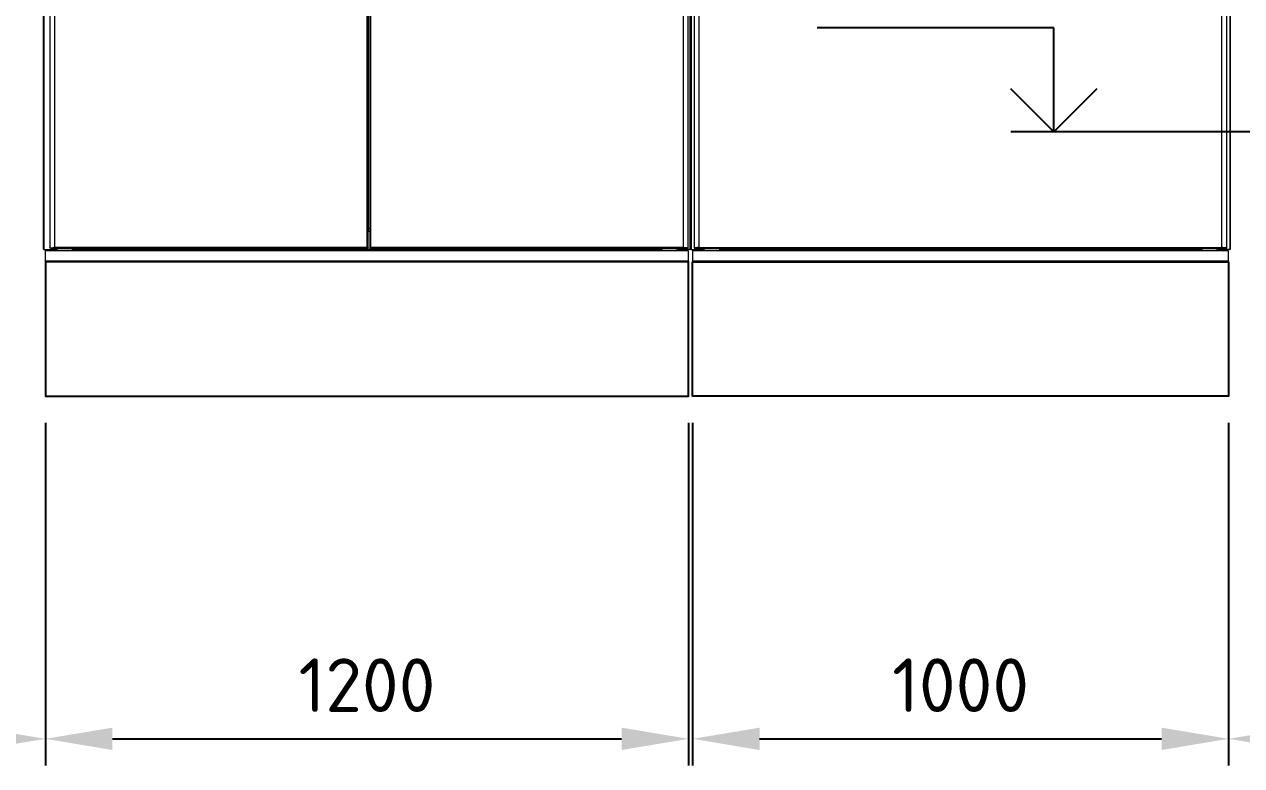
# Model space of a CAD drawing. Header units: millimetres. Extents: x -5247 to 64230, y -16204 to 29599.
# Drawn here: x 36876 to 39147, y 19554 to 20937 of the extents above; entities that cross this region are included whole.
import ezdxf

# ---------------------------------------------------------------- set-up
doc = ezdxf.new("R2010")
doc.units = ezdxf.units.MM
doc.layers.get('Defpoints').update_dxf_attribs({"color": 1, "lineweight": 50})
for name, color, linetype in [('Высотные отметки', 8, 'Continuous'), ('Проектируемые щиты', 6, 'Continuous'), ('Размеры', 8, 'Continuous')]:
    doc.layers.add(name, color=color, linetype=linetype)
doc.styles.add('GTO_Isocpeur', font='isocpeur.ttf')
doc.styles.get("Standard").update_dxf_attribs({"font": 'arial.ttf'})
doc.dimstyles.new('ISO-25', dxfattribs={"dimtxt": 2.5, "dimasz": 2.5, "dimexe": 1.25, "dimexo": 0.625, "dimtad": 1, "dimtxsty": 'Standard', "dimcen": 2.5, "dimadec": 0, "dimazin": 0, "dimtfac": 1, "dimtmove": 0, "dimatfit": 3, "dimfxl": 1, "dimarcsym": 0})

# ---------------------------------------------------------------- blocks, each defined once
blk = doc.blocks.new('*U30')
at = {"color": 0, "linetype": 'Continuous', "lineweight": 15}
for p, q in [((0, 1782.7), (0, 24.8)), ((1.6, 23.2), (1.6, 1784.2)), ((1005.9, 1784.2), (1005.9, 23.2)), ((1007.5, 24.8), (1007.5, 1782.7)), ((1.6, 23.2), (1.5, 23.2)), ((1.6, 23.2), (20, 23.2)), ((20, 25), (20, 23.2)), ((20, 23.2), (21.5, 23.2)), ((21.5, 25), (25, 25)), ((21.5, 23.2), (21.5, 25)), ((21.5, 21.7), (21.5, 23.2)), ((53.7, 25), (25, 25)), ((25, 25), (25, 21.5)), ((53.7, 25), (53.7, 23.3)), ((53.7, 23.3), (953.7, 23.3)), ((872.7, 23.2), (53.7, 23.2)), ((53.7, 23.2), (53.7, 21.7)), ((74.7, 23.3), (74.7, 23.2)), ((81.2, 23.2), (81.2, 23.3)), ((82.2, 23.2), (82.2, 23.3)), ((102.2, 23.3), (102.2, 23.2)), ((103.7, 23.3), (103.7, 23.2)), ((135, 23.3), (134.7, 23.2)), ((171.2, 23.2), (171, 23.3)), ((236.5, 23.3), (236.2, 23.2)), ((271.2, 23.2), (271, 23.3)), ((336.5, 23.3), (336.2, 23.2)), ((371.2, 23.2), (371, 23.3)), ((436.5, 23.3), (436.2, 23.2)), ((471.2, 23.2), (471, 23.3)), ((736.5, 23.3), (736.2, 23.2)), ((771.2, 23.2), (771, 23.3)), ((836.5, 23.3), (836.2, 23.2)), ((872.7, 23.2), (872.5, 23.3)), ((903.7, 23.3), (903.7, 23.2)), ((905.2, 23.2), (905.2, 23.3)), ((925.2, 23.3), (925.2, 23.2)), ((926, 23.2), (926.1, 23.3)), ((932.5, 23.2), (932.5, 23.3)), ((953.7, 25), (953.7, 24.7)), ((953.7, 23.3), (953.7, 25)), ((982.5, 24.7), (953.7, 24.7)), ((953.7, 23.2), (953.7, 21.7)), ((982.5, 25), (982.5, 24.7)), ((982.5, 24.7), (986, 24.7)), ((982.5, 21.5), (982.5, 24.7)), ((986, 24.7), (986, 25)), ((986, 24.7), (986, 23.2)), ((986, 23.2), (986, 21.7)), ((986, 23.2), (987.5, 23.2)), ((987.5, 23.2), (987.5, 25)), ((1005.9, 23.2), (987.5, 23.2)), ((1005.9, 23.2), (1006, 23.2)), ((4.2, 21.5), (1003.2, 21.5)), ((21.5, 21.7), (23, 21.7)), ((23, 22.1), (23, 21.7)), ((23, 22.1), (23, 21.7)), ((23.7, 21.7), (23, 21.7)), ((53.7, 21.5), (53.7, 21.7)), ((953.7, 21.7), (53.7, 21.7)), ((53.7, 21.6), (953.7, 21.6)), ((953.7, 21.7), (953.7, 21.5)), ((984.5, 21.7), (984.3, 21.7)), ((984.5, 21.7), (984.5, 21.9)), ((984.5, 21.7), (984.5, 21.9)), ((984.5, 21.7), (986, 21.7))]:
    blk.add_line(p, q, dxfattribs=at)
at = {"color": 4, "linetype": 'Continuous', "lineweight": 15}
for p, q in [((6.7, 1779), (6.7, 26)), ((991.3, 27), (991.3, 1778)), ((1000.8, 26), (1000.8, 1779)), ((16.2, 27), (16.2, 787.3)), ((6.7, 26), (8.7, 26)), ((8.9, 26), (8.9, 25)), ((8.9, 25), (16.2, 25)), ((16.1, 27), (16.2, 27)), ((16.2, 27), (991.3, 27)), ((16.2, 27), (16.2, 25)), ((16.2, 25), (991.3, 25)), ((991.3, 25), (991.3, 27)), ((991.3, 27), (991.4, 27)), ((998.6, 25), (991.3, 25)), ((998.6, 25), (998.6, 26.1)), ((998.8, 26), (1000.8, 26))]:
    blk.add_line(p, q, dxfattribs=at)
at = {"color": 7, "linetype": 'Continuous', "lineweight": 15}
for p, q in [((4.2, 1.5), (4.2, 21.5)), ((1003.2, 1.5), (4.2, 1.5)), ((7.3, 0), (7.2, 0)), ((114.2, 0), (7.3, 0)), ((1003.2, 21.5), (1003.2, 1.5)), ((7.3, 0), (5.3, 0)), ((1000.4, 0), (114.2, 0)), ((1000.2, 0), (893.2, 0)), ((1002.2, 0), (1000.2, 0))]:
    blk.add_line(p, q, dxfattribs=at)
at = {"color": 4, "linetype": 'Continuous', "lineweight": 15, "flags": 128}
for points in [[(16.2, 27), (16.1, 27), (16, 27), (15.9, 27), (15.7, 27), (15.6, 27), (15.5, 27), (15.4, 26.9), (15.2, 26.9), (15.1, 26.9), (15, 26.9), (14.9, 26.9), (14.8, 26.9), (14.7, 26.9), (14.5, 26.9), (14.4, 26.9), (14.3, 26.9), (14.2, 26.9), (14.1, 26.9), (14, 26.9), (13.9, 26.8), (13.7, 26.8), (13.6, 26.8), (13.5, 26.8), (13.4, 26.8), (13.3, 26.8), (13.2, 26.8), (13.1, 26.8), (12.9, 26.8), (12.9, 26.8), (12.8, 26.8), (12.6, 26.8), (12.5, 26.7), (12.4, 26.7), (12.3, 26.7), (12.2, 26.7), (12.1, 26.7), (12, 26.7), (11.9, 26.7), (11.8, 26.7), (11.7, 26.7), (11.6, 26.7), (11.5, 26.7), (11.4, 26.7), (11.3, 26.7), (11.2, 26.6), (11.1, 26.6), (11, 26.6), (10.9, 26.6), (10.8, 26.6), (10.7, 26.6), (10.6, 26.6), (10.5, 26.6), (10.4, 26.6), (10.3, 26.6), (10.2, 26.6), (10.2, 26.6), (10.1, 26.6), (10, 26.5), (9.9, 26.5), (9.8, 26.5), (9.7, 26.5), (9.6, 26.5), (9.5, 26.5), (9.5, 26.5), (9.4, 26.5), (9.3, 26.5), (9.2, 26.5), (9.1, 26.5), (9.1, 26.5), (9, 26.5), (8.9, 26.4), (8.9, 26.4), (8.8, 26.4), (8.7, 26.4), (8.6, 26.4), (8.6, 26.4), (8.5, 26.4), (8.4, 26.4), (8.4, 26.4), (8.3, 26.4), (8.2, 26.4), (8.2, 26.4), (8.1, 26.3), (8.1, 26.3), (8, 26.3), (7.9, 26.3), (7.9, 26.3), (7.8, 26.3), (7.8, 26.3), (7.7, 26.3), (7.7, 26.3), (7.6, 26.3), (7.6, 26.3), (7.5, 26.3), (7.5, 26.3), (7.4, 26.2), (7.4, 26.2), (7.4, 26.2), (7.3, 26.2), (7.3, 26.2), (7.2, 26.2), (7.2, 26.2), (7.2, 26.2), (7.1, 26.2), (7.1, 26.2), (7.1, 26.2), (7, 26.2), (7, 26.2), (7, 26.1), (7, 26.1), (6.9, 26.1), (6.9, 26.1), (6.9, 26.1), (6.9, 26.1), (6.9, 26.1), (6.8, 26.1), (6.8, 26.1), (6.8, 26.1), (6.8, 26.1), (6.8, 26.1), (6.8, 26), (6.8, 26), (6.8, 26), (6.8, 26), (6.8, 26), (6.8, 26), (6.7, 26)], [(8.7, 26), (9.2, 26.2), (10.4, 26.4), (12.3, 26.7), (14.6, 26.9), (16.2, 27)], [(991.3, 27), (993.7, 26.8), (995.9, 26.6), (997.6, 26.4), (998.6, 26.1), (998.8, 26)], [(1000.8, 26), (1000.2, 26.2), (998.7, 26.4), (996.3, 26.7), (993.3, 26.9), (991.3, 27)]]:
    blk.add_lwpolyline(points, dxfattribs=at)
at = {"color": 0, "linetype": 'Continuous', "lineweight": 15, "flags": 128}
blk.add_lwpolyline([(23.7, 21.5), (23.7, 21.5), (23.2, 21.7)], dxfattribs=at)
at = {"color": 0, "linetype": 'Continuous', "lineweight": 15}
for centre, radius, start, end in [((1.5, 24.8), 1.51, 180, 270), ((25, 25), 3.5, 180, 270), ((982.5, 24.7), 3.5, 291.7868, 0), ((1006, 24.8), 1.51, 270, 0)]:
    blk.add_arc(centre, radius, start, end, dxfattribs=at)
at = {"color": 4, "linetype": 'Continuous', "lineweight": 15}
for centre, start, end in [((-120.1, 27.1), 359.1309, 359.9754), ((1127.6, 27.1), 180.0246, 180.8691)]:
    blk.add_arc(centre, 136.4, start, end, dxfattribs=at)
at = {"color": 0, "linetype": 'Continuous', "lineweight": 15}
for points, knots in [([(0, 24.8), (0, 24.6), (0, 24.5), (0.1, 24.4), (0.2, 24.3), (0.2, 24.3), (0.2, 24.3), (0.2, 24.2), (0.2, 24.2), (0.3, 24.2), (0.3, 24.2), (0.3, 24.1), (0.3, 24.1), (0.4, 24.1), (0.4, 24.1), (0.4, 24.1), (0.4, 24), (0.5, 24), (0.5, 24), (0.5, 24), (0.5, 23.9), (0.6, 23.9), (0.6, 23.9), (0.6, 23.9), (0.7, 23.8), (0.7, 23.8), (0.7, 23.8), (0.8, 23.8), (0.8, 23.8), (0.8, 23.7), (0.9, 23.7), (0.9, 23.7), (0.9, 23.7), (1, 23.6), (1, 23.6), (1, 23.6), (1.1, 23.6), (1.1, 23.5), (1.2, 23.5), (1.2, 23.5), (1.2, 23.5), (1.3, 23.5), (1.3, 23.4), (1.3, 23.4), (1.4, 23.4), (1.4, 23.4), (1.5, 23.3), (1.5, 23.3), (1.5, 23.3), (1.6, 23.3), (1.6, 23.2)], [0, 0, 0, 0, 0.2497935, 0.265195, 0.296003, 0.3114045, 0.326806, 0.3422075, 0.357609, 0.3730105, 0.388412, 0.4038135, 0.419215, 0.4346166, 0.4500181, 0.4654196, 0.4808211, 0.4962226, 0.5116241, 0.5270256, 0.5424271, 0.5578286, 0.5732301, 0.5886316, 0.6040331, 0.6194346, 0.6348362, 0.6502377, 0.6656392, 0.6810407, 0.6964422, 0.7118437, 0.7272452, 0.7426467, 0.7580482, 0.7734497, 0.7888512, 0.8042527, 0.8196542, 0.8350557, 0.8504573, 0.8658588, 0.8812603, 0.8966618, 0.9120633, 0.9274648, 0.9428663, 0.9582678, 0.9736693, 1, 1, 1, 1]), ([(1005.9, 23.2), (1006, 23.3), (1006.1, 23.3), (1006.2, 23.4), (1006.4, 23.5), (1006.5, 23.6), (1006.6, 23.7), (1006.6, 23.7), (1006.7, 23.7), (1006.7, 23.7), (1006.7, 23.8), (1006.8, 23.8), (1006.8, 23.8), (1006.8, 23.8), (1006.8, 23.9), (1006.9, 23.9), (1006.9, 23.9), (1006.9, 23.9), (1007, 24), (1007, 24), (1007, 24), (1007.1, 24), (1007.1, 24), (1007.1, 24.1), (1007.1, 24.1), (1007.2, 24.1), (1007.2, 24.1), (1007.2, 24.2), (1007.2, 24.2), (1007.2, 24.2), (1007.3, 24.2), (1007.3, 24.3), (1007.3, 24.3), (1007.3, 24.3), (1007.3, 24.3), (1007.4, 24.3), (1007.4, 24.4), (1007.4, 24.4), (1007.4, 24.4), (1007.4, 24.4), (1007.4, 24.5), (1007.4, 24.5), (1007.4, 24.5), (1007.5, 24.5), (1007.5, 24.6), (1007.5, 24.6), (1007.5, 24.6), (1007.5, 24.6), (1007.5, 24.7), (1007.5, 24.7), (1007.5, 24.7), (1007.5, 24.7), (1007.5, 24.7), (1007.5, 24.8)], [0, 0, 0, 0, 0.061548, 0.123523, 0.186842, 0.250628, 0.266012, 0.296786, 0.31217, 0.327555, 0.342939, 0.358324, 0.373708, 0.389092, 0.404477, 0.419861, 0.435245, 0.45063, 0.466014, 0.481399, 0.496783, 0.512167, 0.527552, 0.542936, 0.55832, 0.573705, 0.589089, 0.604474, 0.619858, 0.635242, 0.650627, 0.666011, 0.681395, 0.69678, 0.712164, 0.727549, 0.742933, 0.758317, 0.773702, 0.789086, 0.80447, 0.819855, 0.835239, 0.850624, 0.866008, 0.881392, 0.896777, 0.912161, 0.927545, 0.94293, 0.958314, 0.973699, 1, 1, 1, 1])]:
    blk.add_open_spline(points, degree=3, knots=knots, dxfattribs=at)
at = {"color": 7, "linetype": 'Continuous', "lineweight": 15}
for points in [[(5.8, 0), (5.6, 0), (5.2, 0.1), (4.7, 0.4), (4.3, 0.9), (4.3, 1.3), (4.2, 1.5)], [(1000.2, 0), (1000.3, 0), (1000.3, 0), (1000.5, 0), (1000.6, 0)]]:
    blk.add_open_spline(points, degree=3, dxfattribs=at)
for points, knots in [([(4.2, 1.5), (4.3, 1.3), (4.4, 1.1), (4.5, 0.9), (4.5, 0.8), (4.6, 0.8), (4.6, 0.7), (4.6, 0.6), (4.7, 0.6), (4.7, 0.5), (4.7, 0.5), (4.8, 0.4), (4.8, 0.4), (4.8, 0.3), (4.9, 0.3), (4.9, 0.2), (4.9, 0.2), (5, 0.2), (5, 0.1), (5, 0.1), (5.1, 0.1), (5.1, 0), (5.1, 0), (5.2, 0), (5.2, 0), (5.2, 0), (5.2, 0), (5.3, 0)], [0, 0, 0, 0, 0.232644, 0.26133, 0.290016, 0.318702, 0.347388, 0.404797, 0.433483, 0.462169, 0.490855, 0.519541, 0.548227, 0.576913, 0.605599, 0.634285, 0.662971, 0.691657, 0.749067, 0.777753, 0.806439, 0.835125, 0.863811, 0.892497, 0.921183, 0.949869, 1, 1, 1, 1]), ([(1002.7, 0.4), (1002.6, 0.3), (1002.3, 0.1), (1001.9, 0), (1001.7, 0)], [0, 0, 0, 0, 0.438112, 1, 1, 1, 1]), ([(1002.2, 0), (1002.3, 0), (1002.4, 0), (1002.5, 0.1), (1002.5, 0.2), (1002.6, 0.2), (1002.6, 0.2), (1002.6, 0.3), (1002.7, 0.3), (1002.7, 0.4), (1002.7, 0.4), (1002.8, 0.5), (1002.8, 0.5), (1002.8, 0.6), (1002.9, 0.6), (1002.9, 0.7), (1002.9, 0.7), (1002.9, 0.8), (1003, 0.9), (1003, 1), (1003.1, 1.1), (1003.1, 1.1), (1003.1, 1.2), (1003.1, 1.3), (1003.2, 1.3), (1003.2, 1.4), (1003.2, 1.5), (1003.2, 1.5)], [0, 0, 0, 0, 0.232644, 0.26133, 0.290016, 0.318702, 0.347388, 0.404797, 0.433483, 0.462169, 0.490855, 0.519541, 0.548227, 0.576913, 0.605599, 0.634285, 0.662971, 0.691657, 0.749067, 0.777753, 0.806439, 0.835125, 0.863811, 0.892497, 0.921183, 0.949869, 1, 1, 1, 1])]:
    blk.add_open_spline(points, degree=3, knots=knots, dxfattribs=at)
blk = doc.blocks.new('*U33')
at = {"color": 0, "linetype": 'Continuous', "lineweight": 15}
for p, q in [((0, 1782.7), (0, 24.8)), ((1.6, 23.2), (1.6, 1784.2)), ((1205.9, 1784.2), (1205.9, 23.2)), ((1207.5, 24.8), (1207.5, 1782.7)), ((1.6, 23.2), (1.5, 23.2)), ((1.6, 23.2), (20, 23.2)), ((20, 25), (20, 23.2)), ((20, 23.2), (21.5, 23.2)), ((21.5, 25), (25, 25)), ((21.5, 23.2), (21.5, 25)), ((21.5, 21.7), (21.5, 23.2)), ((53.7, 25), (25, 25)), ((25, 25), (25, 21.5)), ((53.7, 25), (53.7, 25)), ((53.7, 25), (53.7, 23.3)), ((53.7, 23.3), (1153.7, 23.3)), ((1153.7, 23.2), (53.7, 23.2)), ((53.7, 23.2), (53.7, 21.7)), ((74.7, 23.3), (74.7, 23.2)), ((81.2, 23.2), (81.2, 23.3)), ((82.2, 23.2), (82.2, 23.3)), ((102.2, 23.3), (102.2, 23.2)), ((103.7, 23.3), (103.7, 23.2)), ((135, 23.3), (134.7, 23.2)), ((171.2, 23.2), (171, 23.3)), ((236.5, 23.3), (236.2, 23.2)), ((271.2, 23.2), (271, 23.3)), ((336.5, 23.3), (336.2, 23.2)), ((371.2, 23.2), (371, 23.3)), ((436.5, 23.3), (436.2, 23.2)), ((471.2, 23.2), (471, 23.3)), ((936.5, 23.3), (936.2, 23.2)), ((971.2, 23.2), (971, 23.3)), ((1036.5, 23.3), (1036.2, 23.2)), ((1072.7, 23.2), (1072.5, 23.3)), ((1103.7, 23.3), (1103.7, 23.2)), ((1105.2, 23.2), (1105.2, 23.3)), ((1125.2, 23.3), (1125.2, 23.2)), ((1126, 23.2), (1126.1, 23.3)), ((1132.5, 23.2), (1132.5, 23.3)), ((1153.7, 25), (1153.7, 24.7)), ((1153.7, 23.3), (1153.7, 25)), ((1182.5, 24.7), (1153.7, 24.7)), ((1153.7, 23.2), (1153.7, 21.7)), ((1182.5, 24.7), (1186, 24.7)), ((1182.5, 21.5), (1182.5, 24.7)), ((1186, 24.7), (1186, 25)), ((1186, 24.7), (1186, 23.2)), ((1186, 23.2), (1186, 21.7)), ((1186, 23.2), (1187.5, 23.2)), ((1187.5, 23.2), (1187.5, 25)), ((1205.9, 23.2), (1187.5, 23.2)), ((1205.9, 23.2), (1206, 23.2)), ((4.2, 21.5), (1203.2, 21.5)), ((21.5, 21.7), (23, 21.7)), ((23, 22.1), (23, 21.7)), ((23, 22.1), (23, 21.7)), ((23.7, 21.7), (23, 21.7)), ((53.7, 21.5), (53.7, 21.7)), ((1153.7, 21.7), (53.7, 21.7)), ((53.7, 21.6), (1153.7, 21.6)), ((1153.7, 21.7), (1153.7, 21.5)), ((1184.5, 21.7), (1184.3, 21.7)), ((1184.5, 21.7), (1184.5, 21.9)), ((1184.5, 21.7), (1184.5, 21.9)), ((1184.5, 21.7), (1186, 21.7))]:
    blk.add_line(p, q, dxfattribs=at)
at = {"color": 4, "linetype": 'Continuous', "lineweight": 15}
for p, q in [((11.9, 1779), (11.9, 26)), ((21.4, 27), (21.4, 1778)), ((603.8, 1778), (603.8, 27)), ((605.9, 26), (605.9, 1779)), ((608.9, 1779), (608.9, 26)), ((611, 27), (611, 1778)), ((1193.4, 1778), (1193.4, 27)), ((1202.9, 26), (1202.9, 1779)), ((605.9, 1742.5), (605.9, 62.5)), ((606.9, 62.6), (606.9, 1742.4)), ((605.9, 62.5), (606.9, 62.5)), ((606.9, 57.5), (606.9, 62.6)), ((608.9, 62.6), (606.9, 62.6)), ((606.9, 57.5), (608.9, 57.5)), ((13.9, 26), (11.9, 26)), ((14, 26), (14, 25)), ((14, 25), (21.3, 25)), ((21.2, 27), (21.3, 27)), ((21.3, 25), (21.3, 27)), ((21.3, 25), (603.8, 25)), ((603.8, 27), (21.4, 27)), ((603.8, 25), (603.8, 27)), ((603.9, 26), (605.9, 26)), ((610.9, 26), (608.9, 26)), ((1193.4, 27), (611, 27)), ((611, 27), (611, 25)), ((611, 25), (1193.4, 25)), ((1193.4, 27), (1193.4, 25)), ((1193.4, 27), (1193.5, 27)), ((1193.4, 25), (1200.8, 25)), ((1200.8, 25), (1200.8, 26)), ((1202.9, 26), (1200.9, 26))]:
    blk.add_line(p, q, dxfattribs=at)
at = {"color": 7, "linetype": 'Continuous', "lineweight": 15}
for p, q in [((4.2, 1.5), (4.2, 21.5)), ((1203.2, 1.5), (4.2, 1.5)), ((7.3, 0), (7.2, 0)), ((114.2, 0), (7.3, 0)), ((1203.2, 21.5), (1203.2, 1.5)), ((7.3, 0), (5.3, 0)), ((1202.2, 0), (114.2, 0)), ((1200.2, 0), (1093.2, 0)), ((1202.2, 0), (1200.2, 0))]:
    blk.add_line(p, q, dxfattribs=at)
at = {"color": 4, "linetype": 'Continuous', "lineweight": 15, "flags": 128}
for points in [[(11.9, 26), (12.4, 26.2), (12.4, 26.2), (12.5, 26.2), (12.5, 26.2), (12.6, 26.2), (12.6, 26.3), (12.6, 26.3), (12.7, 26.3), (12.7, 26.3), (12.8, 26.3), (12.9, 26.3), (12.9, 26.3), (12.9, 26.3), (13, 26.3), (13.1, 26.3), (13.1, 26.3), (13.2, 26.3), (13.2, 26.3), (13.3, 26.4), (13.4, 26.4), (13.4, 26.4), (13.5, 26.4), (13.6, 26.4), (13.6, 26.4), (13.7, 26.4), (13.8, 26.4), (13.9, 26.4), (13.9, 26.4), (14, 26.4), (14, 26.4), (14.2, 26.5), (14.2, 26.5), (14.3, 26.5), (14.4, 26.5), (14.4, 26.5), (14.5, 26.5), (14.6, 26.5), (14.7, 26.5), (14.8, 26.5), (14.8, 26.5), (14.9, 26.5), (15.1, 26.5), (15.1, 26.5), (15.2, 26.6), (15.3, 26.6), (15.4, 26.6), (15.4, 26.6), (15.6, 26.6), (15.7, 26.6), (15.8, 26.6), (15.8, 26.6), (15.9, 26.6), (16.1, 26.6), (16.2, 26.6), (16.2, 26.6), (16.3, 26.6), (16.4, 26.7), (16.5, 26.7), (16.7, 26.7), (16.7, 26.7), (16.8, 26.7), (16.9, 26.7), (17, 26.7), (17.2, 26.7), (17.3, 26.7), (17.4, 26.7), (17.5, 26.7), (17.5, 26.7), (17.7, 26.8), (17.8, 26.8), (17.9, 26.8), (18, 26.8), (18.1, 26.8), (18.2, 26.8), (18.4, 26.8), (18.5, 26.8), (18.6, 26.8), (18.6, 26.8), (18.7, 26.8), (18.9, 26.8), (19, 26.8), (19.1, 26.9), (19.2, 26.9), (19.3, 26.9), (19.4, 26.9), (19.6, 26.9), (19.7, 26.9), (19.8, 26.9), (19.9, 26.9), (20, 26.9), (20.2, 26.9), (20.3, 26.9), (20.4, 26.9), (20.5, 26.9), (20.6, 27), (20.7, 27), (20.9, 27), (21, 27), (21.1, 27), (21.2, 27), (21.4, 27)], [(13.9, 26), (14.3, 26.2), (15.5, 26.4), (17.4, 26.7), (19.7, 26.9), (21.4, 27)], [(603.8, 27), (604.4, 26.8), (604.6, 26.8), (604.6, 26.7), (604.7, 26.7), (604.8, 26.7), (604.9, 26.6), (605, 26.6), (605, 26.6), (605.1, 26.6), (605.2, 26.5), (605.3, 26.5), (605.4, 26.5), (605.4, 26.4), (605.5, 26.4), (605.5, 26.4), (605.6, 26.3), (605.7, 26.3), (605.7, 26.3), (605.7, 26.2), (605.8, 26.2), (605.8, 26.2), (605.8, 26.1), (605.8, 26.1), (605.8, 26.1), (605.9, 26)], [(1200.9, 26), (1200.4, 26.2), (1199.2, 26.4), (1197.3, 26.7), (1195, 26.9), (1193.4, 27)], [(1193.4, 27), (1196.5, 26.8), (1196.6, 26.8), (1196.7, 26.8), (1196.9, 26.8), (1197, 26.8), (1197.1, 26.8), (1197.2, 26.7), (1197.2, 26.7), (1197.3, 26.7), (1197.5, 26.7), (1197.6, 26.7), (1197.7, 26.7), (1197.8, 26.7), (1197.9, 26.7), (1198, 26.7), (1198.1, 26.7), (1198.2, 26.7), (1198.3, 26.7), (1198.4, 26.7), (1198.5, 26.6), (1198.6, 26.6), (1198.7, 26.6), (1198.8, 26.6), (1198.9, 26.6), (1198.9, 26.6), (1199.1, 26.6), (1199.2, 26.6), (1199.3, 26.6), (1199.3, 26.6), (1199.4, 26.6), (1199.6, 26.6), (1199.6, 26.5), (1199.7, 26.5), (1199.8, 26.5), (1199.9, 26.5), (1199.9, 26.5), (1200.1, 26.5), (1200.1, 26.5), (1200.2, 26.5), (1200.3, 26.5), (1200.3, 26.5), (1200.5, 26.5), (1200.5, 26.5), (1200.6, 26.5), (1200.7, 26.4), (1200.7, 26.4), (1200.8, 26.4), (1200.9, 26.4), (1201, 26.4), (1201, 26.4), (1201.1, 26.4), (1201.1, 26.4), (1201.3, 26.4), (1201.3, 26.4), (1201.4, 26.4), (1201.4, 26.4), (1201.5, 26.4), (1201.5, 26.3), (1201.6, 26.3), (1201.7, 26.3), (1201.7, 26.3), (1201.8, 26.3), (1201.8, 26.3), (1201.9, 26.3), (1201.9, 26.3), (1202, 26.3), (1202, 26.3), (1202.1, 26.3), (1202.1, 26.3), (1202.2, 26.2), (1202.2, 26.2), (1202.2, 26.2), (1202.3, 26.2), (1202.3, 26.2), (1202.4, 26.2), (1202.4, 26.2), (1202.4, 26.2), (1202.5, 26.2), (1202.5, 26.2), (1202.5, 26.2), (1202.6, 26.2), (1202.6, 26.2), (1202.6, 26.1), (1202.6, 26.1), (1202.7, 26.1), (1202.7, 26.1), (1202.7, 26.1), (1202.7, 26.1), (1202.7, 26.1), (1202.8, 26.1), (1202.8, 26.1), (1202.8, 26.1), (1202.8, 26.1), (1202.8, 26.1), (1202.8, 26.1), (1202.8, 26), (1202.8, 26), (1202.9, 26), (1202.9, 26), (1202.9, 26), (1202.9, 26)]]:
    blk.add_lwpolyline(points, dxfattribs=at)
at = {"color": 0, "linetype": 'Continuous', "lineweight": 15, "flags": 128}
blk.add_lwpolyline([(23.7, 21.5), (23.7, 21.5), (23.2, 21.7)], dxfattribs=at)
at = {"color": 4, "linetype": 'Continuous', "lineweight": 15}
for centre, radius, start, end in [((605.9, 62.5), 0.0266, 127.2278, 168.7722), ((-102.3, 27), 123.6, 359.0867, 0.0184), ((611.6, 23), 4.08, 99.0808, 132.2899), ((1354.4, 27.3), 161, 180.0898, 180.805)]:
    blk.add_arc(centre, radius, start, end, dxfattribs=at)
at = {"color": 0, "linetype": 'Continuous', "lineweight": 15}
for centre, radius, start, end in [((1.5, 24.8), 1.51, 180, 270), ((25, 25), 3.5, 180, 270), ((1182.5, 24.7), 3.5, 291.7868, 0), ((1206, 24.8), 1.51, 270, 0)]:
    blk.add_arc(centre, radius, start, end, dxfattribs=at)
for points, knots in [([(0, 24.8), (0, 24.6), (0, 24.5), (0.1, 24.4), (0.2, 24.3), (0.2, 24.3), (0.2, 24.3), (0.2, 24.2), (0.2, 24.2), (0.3, 24.2), (0.3, 24.2), (0.3, 24.1), (0.3, 24.1), (0.4, 24.1), (0.4, 24.1), (0.4, 24.1), (0.4, 24), (0.5, 24), (0.5, 24), (0.5, 24), (0.5, 23.9), (0.6, 23.9), (0.6, 23.9), (0.6, 23.9), (0.7, 23.8), (0.7, 23.8), (0.7, 23.8), (0.8, 23.8), (0.8, 23.8), (0.8, 23.7), (0.9, 23.7), (0.9, 23.7), (0.9, 23.7), (1, 23.6), (1, 23.6), (1, 23.6), (1.1, 23.6), (1.1, 23.5), (1.2, 23.5), (1.2, 23.5), (1.2, 23.5), (1.3, 23.5), (1.3, 23.4), (1.3, 23.4), (1.4, 23.4), (1.4, 23.4), (1.5, 23.3), (1.5, 23.3), (1.5, 23.3), (1.6, 23.3), (1.6, 23.2)], [0, 0, 0, 0, 0.2497935, 0.265195, 0.296003, 0.3114045, 0.326806, 0.3422075, 0.357609, 0.3730105, 0.388412, 0.4038135, 0.419215, 0.4346166, 0.4500181, 0.4654196, 0.4808211, 0.4962226, 0.5116241, 0.5270256, 0.5424271, 0.5578286, 0.5732301, 0.5886316, 0.6040331, 0.6194346, 0.6348362, 0.6502377, 0.6656392, 0.6810407, 0.6964422, 0.7118437, 0.7272452, 0.7426467, 0.7580482, 0.7734497, 0.7888512, 0.8042527, 0.8196542, 0.8350557, 0.8504573, 0.8658588, 0.8812603, 0.8966618, 0.9120633, 0.9274648, 0.9428663, 0.9582678, 0.9736693, 1, 1, 1, 1]), ([(1205.9, 23.2), (1206, 23.3), (1206.1, 23.3), (1206.2, 23.4), (1206.4, 23.5), (1206.5, 23.6), (1206.6, 23.7), (1206.6, 23.7), (1206.7, 23.7), (1206.7, 23.7), (1206.7, 23.8), (1206.8, 23.8), (1206.8, 23.8), (1206.8, 23.8), (1206.8, 23.9), (1206.9, 23.9), (1206.9, 23.9), (1206.9, 23.9), (1207, 24), (1207, 24), (1207, 24), (1207.1, 24), (1207.1, 24), (1207.1, 24.1), (1207.1, 24.1), (1207.2, 24.1), (1207.2, 24.1), (1207.2, 24.2), (1207.2, 24.2), (1207.2, 24.2), (1207.3, 24.2), (1207.3, 24.3), (1207.3, 24.3), (1207.3, 24.3), (1207.3, 24.3), (1207.4, 24.3), (1207.4, 24.4), (1207.4, 24.4), (1207.4, 24.4), (1207.4, 24.4), (1207.4, 24.5), (1207.4, 24.5), (1207.4, 24.5), (1207.5, 24.5), (1207.5, 24.6), (1207.5, 24.6), (1207.5, 24.6), (1207.5, 24.6), (1207.5, 24.7), (1207.5, 24.7), (1207.5, 24.7), (1207.5, 24.7), (1207.5, 24.7), (1207.5, 24.8)], [0, 0, 0, 0, 0.061548, 0.123523, 0.186842, 0.250628, 0.266012, 0.296786, 0.31217, 0.327555, 0.342939, 0.358324, 0.373708, 0.389092, 0.404477, 0.419861, 0.435245, 0.45063, 0.466014, 0.481399, 0.496783, 0.512167, 0.527552, 0.542936, 0.55832, 0.573705, 0.589089, 0.604474, 0.619858, 0.635242, 0.650627, 0.666011, 0.681395, 0.69678, 0.712164, 0.727549, 0.742933, 0.758317, 0.773702, 0.789086, 0.80447, 0.819855, 0.835239, 0.850624, 0.866008, 0.881392, 0.896777, 0.912161, 0.927545, 0.94293, 0.958314, 0.973699, 1, 1, 1, 1])]:
    blk.add_open_spline(points, degree=3, knots=knots, dxfattribs=at)
at = {"color": 7, "linetype": 'Continuous', "lineweight": 15}
for points in [[(5.8, 0), (5.6, 0), (5.2, 0.1), (4.7, 0.4), (4.3, 0.9), (4.3, 1.3), (4.2, 1.5)], [(1200.2, 0), (1200.3, 0), (1200.3, 0), (1200.5, 0), (1200.6, 0)]]:
    blk.add_open_spline(points, degree=3, dxfattribs=at)
for points, knots in [([(4.2, 1.5), (4.3, 1.3), (4.4, 1.1), (4.5, 0.9), (4.5, 0.8), (4.6, 0.8), (4.6, 0.7), (4.6, 0.6), (4.7, 0.6), (4.7, 0.5), (4.7, 0.5), (4.8, 0.4), (4.8, 0.4), (4.8, 0.3), (4.9, 0.3), (4.9, 0.2), (4.9, 0.2), (5, 0.2), (5, 0.1), (5, 0.1), (5.1, 0.1), (5.1, 0), (5.1, 0), (5.2, 0), (5.2, 0), (5.2, 0), (5.2, 0), (5.3, 0)], [0, 0, 0, 0, 0.232644, 0.26133, 0.290016, 0.318702, 0.347388, 0.404797, 0.433483, 0.462169, 0.490855, 0.519541, 0.548227, 0.576913, 0.605599, 0.634285, 0.662971, 0.691657, 0.749067, 0.777753, 0.806439, 0.835125, 0.863811, 0.892497, 0.921183, 0.949869, 1, 1, 1, 1]), ([(1202.7, 0.4), (1202.6, 0.3), (1202.3, 0.1), (1201.9, 0), (1201.7, 0)], [0, 0, 0, 0, 0.438112, 1, 1, 1, 1]), ([(1202.2, 0), (1202.3, 0), (1202.4, 0), (1202.5, 0.1), (1202.5, 0.2), (1202.6, 0.2), (1202.6, 0.2), (1202.6, 0.3), (1202.7, 0.3), (1202.7, 0.4), (1202.7, 0.4), (1202.8, 0.5), (1202.8, 0.5), (1202.8, 0.6), (1202.9, 0.6), (1202.9, 0.7), (1202.9, 0.7), (1202.9, 0.8), (1203, 0.9), (1203, 1), (1203.1, 1.1), (1203.1, 1.1), (1203.1, 1.2), (1203.1, 1.3), (1203.2, 1.3), (1203.2, 1.4), (1203.2, 1.5), (1203.2, 1.5)], [0, 0, 0, 0, 0.232644, 0.26133, 0.290016, 0.318702, 0.347388, 0.404797, 0.433483, 0.462169, 0.490855, 0.519541, 0.548227, 0.576913, 0.605599, 0.634285, 0.662971, 0.691657, 0.749067, 0.777753, 0.806439, 0.835125, 0.863811, 0.892497, 0.921183, 0.949869, 1, 1, 1, 1])]:
    blk.add_open_spline(points, degree=3, knots=knots, dxfattribs=at)
blk = doc.blocks.new('*D152')
at = {"layer": 'Defpoints', "color": 0, "transparency": 16777216}
for p in [(39123, 20243.4), (39715.5, 20236.1), (39715.5, 19604.2)]:
    blk.add_point(p, dxfattribs=at)
at = {"layer": 'Размеры', "color": 0, "lineweight": -2, "transparency": 16777216}
for p, q in [((39123, 20193.4), (39123, 19554.2)), ((39715.5, 20186.1), (39715.5, 19554.2)), ((39248, 19604.2), (39590.5, 19604.2))]:
    blk.add_line(p, q, dxfattribs=at)
at = {"layer": 'Размеры', "color": 0, "transparency": 16777216}
for points in [[(39248, 19625), (39248, 19583.3), (39123, 19604.2)], [(39590.5, 19625), (39590.5, 19583.3), (39715.5, 19604.2)]]:
    blk.add_solid(points, dxfattribs=at)
at = {"layer": 'Размеры', "color": 0, "transparency": 16777216, "insert": (39419.2, 19714.2), "char_height": 100, "attachment_point": 5, "style": 'GTO_Isocpeur'}
blk.add_mtext('592,5', dxfattribs=at)
blk = doc.blocks.new('*D153')
at = {"layer": 'Defpoints', "color": 0, "transparency": 16777216}
for p in [(36915.5, 20243.4), (33415.5, 20157.5), (33415.5, 19604.2)]:
    blk.add_point(p, dxfattribs=at)
at = {"layer": 'Размеры', "color": 0, "lineweight": -2, "transparency": 16777216}
for p, q in [((36915.5, 20193.4), (36915.5, 19554.2)), ((33415.5, 20107.5), (33415.5, 19554.2)), ((36790.5, 19604.2), (33540.5, 19604.2))]:
    blk.add_line(p, q, dxfattribs=at)
at = {"layer": 'Размеры', "color": 0, "transparency": 16777216}
for points in [[(33540.5, 19625), (33540.5, 19583.3), (33415.5, 19604.2)], [(36790.5, 19625), (36790.5, 19583.3), (36915.5, 19604.2)]]:
    blk.add_solid(points, dxfattribs=at)
at = {"layer": 'Размеры', "color": 0, "transparency": 16777216, "insert": (35165.5, 19704.2), "char_height": 100, "attachment_point": 5, "style": 'GTO_Isocpeur'}
blk.add_mtext('3500', dxfattribs=at)
blk = doc.blocks.new('*D154')
at = {"layer": 'Defpoints', "color": 0, "transparency": 16777216}
for p in [(36915.5, 20243.4), (38115.5, 20243.4), (38115.5, 19604.2)]:
    blk.add_point(p, dxfattribs=at)
at = {"layer": 'Размеры', "color": 0, "lineweight": -2, "transparency": 16777216}
for p, q in [((36915.5, 20193.4), (36915.5, 19554.2)), ((38115.5, 20193.4), (38115.5, 19554.2)), ((37040.5, 19604.2), (37990.5, 19604.2))]:
    blk.add_line(p, q, dxfattribs=at)
at = {"layer": 'Размеры', "color": 0, "transparency": 16777216}
for points in [[(37040.5, 19625), (37040.5, 19583.3), (36915.5, 19604.2)], [(37990.5, 19625), (37990.5, 19583.3), (38115.5, 19604.2)]]:
    blk.add_solid(points, dxfattribs=at)
at = {"layer": 'Размеры', "color": 0, "transparency": 16777216, "insert": (37515.5, 19704.2), "char_height": 100, "attachment_point": 5, "style": 'GTO_Isocpeur'}
blk.add_mtext('1200', dxfattribs=at)
blk = doc.blocks.new('*D155')
at = {"layer": 'Defpoints', "color": 0, "transparency": 16777216}
for p in [(38123, 20243.4), (39123, 20243.4), (39123, 19604.2)]:
    blk.add_point(p, dxfattribs=at)
at = {"layer": 'Размеры', "color": 0, "lineweight": -2, "transparency": 16777216}
for p, q in [((38123, 20193.4), (38123, 19554.2)), ((39123, 20193.4), (39123, 19554.2)), ((38248, 19604.2), (38998, 19604.2))]:
    blk.add_line(p, q, dxfattribs=at)
at = {"layer": 'Размеры', "color": 0, "transparency": 16777216}
for points in [[(38248, 19625), (38248, 19583.3), (38123, 19604.2)], [(38998, 19625), (38998, 19583.3), (39123, 19604.2)]]:
    blk.add_solid(points, dxfattribs=at)
at = {"layer": 'Размеры', "color": 0, "transparency": 16777216, "insert": (38623, 19704.2), "char_height": 100, "attachment_point": 5, "style": 'GTO_Isocpeur'}
blk.add_mtext('1000', dxfattribs=at)

msp = doc.modelspace()

# ---------------------------------------------------------------- linework, layer by layer
at = {"layer": 'Высотные отметки'}
for points in [[(38797.034, 20929.988), (38355.157, 20929.988)], [(38797.034, 20736.076), (38797.034, 20929.988)], [(38877.034, 20816.076), (38797.034, 20736.076), (38717.034, 20816.076)], [(39658.664, 20736.076), (38717.034, 20736.076)]]:
    msp.add_lwpolyline(points, dxfattribs=at)
at = {"layer": 'Проектируемые щиты'}
msp.add_lwpolyline([(36915.483, 20493.361), (36915.483, 20243.361), (38115.483, 20243.361), (38115.483, 20493.361), (36915.483, 20493.361)], dxfattribs=at)
msp.add_lwpolyline([(38122.982, 20493.383), (39122.982, 20493.383), (39122.982, 20243.361), (38122.982, 20243.361)], close=True, dxfattribs=at)

# ---------------------------------------------------------------- block references
for name, p in [('*U33', (36911.733, 20493.361)), ('*U30', (38119.232, 20493.383))]:
    msp.add_blockref(name, p)

# ---------------------------------------------------------------- dimensions: what is measured, and where the dimension line sits
at = {"layer": 'Размеры'}
for base, p1, p2, picture, middle in [((33415.483, 19604.183), (36915.483, 20243.361), (33415.483, 20157.545), '*D153', (35165.483, 19704.183)), ((38115.483, 19604.183), (36915.483, 20243.361), (38115.483, 20243.361), '*D154', (37515.483, 19704.183)), ((39122.982, 19604.183), (38122.982, 20243.361), (39122.982, 20243.361), '*D155', (38622.982, 19704.183)), ((39715.483, 19604.183), (39122.982, 20243.361), (39715.483, 20236.076), '*D152', (39419.233, 19714.183))]:
    dim = msp.add_linear_dim(base=base, p1=p1, p2=p2, dimstyle='ISO-25', override={"dimtxt": 100, "dimasz": 125, "dimexe": 50, "dimexo": 50, "dimgap": 50, "dimtxsty": 'GTO_Isocpeur'}, dxfattribs=at)
    dim.commit()
    dim.dimension.update_dxf_attribs({"geometry": picture, "text_midpoint": middle})

doc.saveas('drawing.dxf')
